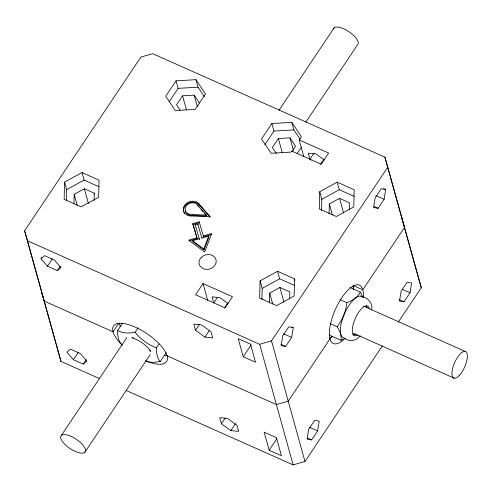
<?xml version="1.0" encoding="UTF-8"?>
<svg xmlns="http://www.w3.org/2000/svg" width="492" height="492" viewBox="0 0 492 492"><rect width="100%" height="100%" fill="white"/><g stroke="black" fill="none" stroke-linecap="round" stroke-linejoin="round"><path stroke-width="0.74" d="M64.575 182.132L64.138 199.291L81.162 206.874L98.615 197.304L99.052 180.146L82.029 172.557L64.575 182.132L66.66 189.666L66.377 200.859M73.935 203.633L74.175 194.34L84.353 188.756L94.286 193.178L94.692 194.641M94.107 200.33L94.286 193.178M260.102 280.846L259.665 298.004L276.688 305.587L294.142 296.018L294.579 278.859L277.556 271.27L260.102 280.846L262.193 288.38L261.91 299.573M269.45 303.06L269.702 293.054L279.887 287.469L289.813 291.891L289.634 299.044M319.732 191.751L319.302 208.909L336.319 216.492L353.779 206.923L354.209 189.764L337.192 182.175L319.732 191.751L321.823 199.285L321.54 210.478M329.08 213.965L329.332 203.959L339.517 198.374L349.449 202.796L349.265 209.949M371.595 310.028C373.299 302.771 367.456 297.402 360.753 296.11M329.062 334.997L340.931 340.286C342.038 335.427 339.585 330.79 337.174 326.749L330.193 323.638M293.238 327.629L288.761 326.854L282.734 335.851L281.184 345.63L285.661 346.411L291.688 337.407L293.238 327.629L291.867 327.02M317.611 430.887L319.16 421.109L314.683 420.334L308.662 429.338L307.113 439.116L311.59 439.891L317.611 430.887L309.394 427.222M385.666 189.531L381.195 188.75L375.168 197.753L373.619 207.532L378.096 208.307L384.123 199.303L385.666 189.531L383.612 188.614M410.045 292.789L411.595 283.011L407.118 282.236L401.091 291.233L399.541 301.012L404.018 301.793L410.045 292.789L402.511 289.431M349.88 287.457L360.353 292.125C357.598 297.426 352.284 300.594 346.885 302.672C345.888 311.418 342.561 319.782 337.174 326.749M199.309 238.798L192.55 240.742L192.803 241.646L204.051 249.899L203.805 248.989L208.669 236.117L201.861 238.067M204.051 249.899L208.922 237.021L208.669 236.117M99.532 378.606L60.946 361.411L24.6 230.828L140.884 57.084L152.729 53.689L384.91 157.169L421.263 287.758L398.176 322.254M40.996 258.7L44.495 255.637L54.428 260.059L60.854 267.55L57.355 270.618L47.423 266.19L40.996 258.7L41.826 257.457M47.423 266.19L52.41 258.737M176.056 80.817L165.724 96.248L175.3 110.534L195.207 109.39L205.539 93.96L195.957 79.673L176.056 80.817L178.147 88.357L169.057 101.936M57.355 270.618L60.264 266.27M199.352 102.883L194.162 95.147L182.55 95.817L176.53 104.821L180.121 110.177M73.351 359.67L66.918 352.186L70.424 349.117L80.35 353.545L86.783 361.036L83.277 364.098L73.351 359.67L78.339 352.217M83.277 364.098L86.186 359.75M118.56 323.496L113.025 331.768L44.225 301.104L41.328 291.135M122.403 345.322C118.258 341.589 117.526 335.784 117.613 330.501L122.736 322.85M61.402 435.346L126.807 337.623M278.995 110.251L334.142 27.859M271.873 123.523L261.541 138.953L271.117 153.24L291.024 152.096L291.719 151.062L321.202 164.199L328.656 153.061L299.173 139.925L301.356 136.665L291.774 122.379L271.873 123.523L273.964 131.063L264.874 144.642M117.613 330.501C122.932 333.551 129.267 333.41 135.109 332.278L138.098 327.807M291.953 151.585L295.569 146.185L289.979 137.852L278.367 138.523L272.347 147.52L276.338 153.473M84.772 452.369A14.52 5.59 33.8 0 0 70.996 436.318A14.52 5.59 33.8 0 0 63.493 442.886A14.52 5.59 33.8 0 0 84.772 452.369L150.177 354.646M305.784 122.164L357.506 44.883A14.52 5.59 33.8 0 0 348.594 31.5A14.52 5.59 33.8 0 0 333.416 29.133M166.204 352.616L160.226 361.546C156.751 357.881 156.468 352.573 156.413 347.795L158.977 343.969M203.012 283.595L195.558 294.733L225.041 307.869L232.495 296.731L203.012 283.595L207.618 300.218M297.119 153.652L301.264 147.465M195.496 330.23L193.805 324.136L201.56 324.923L211.007 331.805L212.698 337.899L204.943 337.112L195.496 330.23L199.242 324.64M217.507 297.353L213.762 302.949L212.07 296.854L219.826 297.642L228.085 303.656M311.104 160.134L309.923 159.279L314.08 153.067M204.943 337.112L209.512 330.28M224.45 307.961L227.784 302.986M320.612 164.291L323.939 159.322M243.226 356.762L238.208 338.668L250.496 344.142L255.508 362.235L243.226 356.762L251.258 344.763M24.6 230.828L27.497 240.791L259.678 344.277L271.522 340.876L387.813 167.139M221.425 423.717L219.733 417.622L227.488 418.409L236.929 425.285L238.62 431.379L230.865 430.592L221.425 423.717L225.164 418.126M230.865 430.592L235.44 423.76M329.991 338.822L288.25 401.189L276.406 404.584L167.077 355.857M269.149 450.248L264.136 432.154L276.418 437.628L281.436 455.721L269.149 450.248L276.762 438.876M126.186 390.488L293.134 464.897L304.972 461.496L382.358 345.882M360.224 335.79C356.091 341.11 349.351 342.124 343.933 337.819A22.571 8.512 -66 0 1 344.91 312.764A22.571 8.512 -66 0 1 362.696 297.211M66.66 189.666L84.12 180.097L99.095 186.775M321.823 199.285L339.283 189.715L354.258 196.394M262.193 288.38L279.647 278.81L294.628 285.489M340.931 340.286L345.236 338.324M189.488 240.84L197.163 238.638L192.815 223.639L199.211 221.806L203.565 236.806L211.935 234.401M193.067 224.543L199.463 222.71L199.211 221.806M195.459 225.613L195.207 224.703L197.759 223.971L201.905 238.269M192.815 223.639L196.917 237.734L188.541 240.139L204.697 251.99L211.689 233.497L203.313 235.902L203.565 236.806M160.226 361.546C155.324 362.333 149.999 362.979 145.318 360.894M178.147 88.357L198.048 87.207L204.297 96.524M273.964 131.063L293.865 129.913L300.114 139.23M206.499 215.109L190.49 214.463A6.888 5.799 -15.5 0 1 185.847 206.419A6.888 5.799 -15.5 0 1 196.48 203.928L206.499 215.109L206.751 216.013L190.742 215.373A6.888 5.799 -15.5 0 1 185.361 210.348M133.178 338.01L131.967 337.721C139.365 340.249 146.284 344.867 150.724 351.38L149.826 350.138M375.9 195.644L384.123 199.303M373.981 206.474L378.096 208.307M399.227 299.653L404.018 301.793M353.668 285.747L362.795 289.819L404.535 227.452L401.638 217.482M363.576 306.147L465.069 351.38M339.911 299.56L346.885 302.672M353.459 333.287L454.251 378.207M283.466 333.742L291.688 337.407M280.864 344.271L285.661 346.411M307.475 438.058L311.59 439.891M156.413 347.795C148.03 344.683 140.675 339.265 135.109 332.278M324.246 159.986L315.987 153.971L308.232 153.184L309.923 159.279M192.55 240.742L203.805 248.989M199.155 204.039L210.361 216.843L192.354 216A8.715 7.337 -15.5 0 1 184.242 205.834A8.715 7.337 -15.5 0 1 199.155 204.039L199.401 204.943L210.127 217.193M198.959 207.114L197.735 205.096M200.908 209.34L202.852 211.56M204.315 213.233L206.751 216.013M360.353 292.125L363.176 297.666M421.263 287.758L384.91 157.169M195.207 224.703L199.561 239.709M337.192 182.175L339.283 189.715M339.517 198.374L343.582 213.018M329.332 203.959L332.383 214.942M299.173 139.925L303.798 156.604M291.774 122.379L293.865 129.913M289.979 137.852L293.435 150.3M278.367 138.523L282.23 152.434M294.579 278.859L294.96 280.231M277.556 271.27L279.647 278.81M279.887 287.469L283.945 302.113M269.702 293.054L272.746 304.038M271.522 340.876L304.972 461.496M195.957 79.673L198.048 87.207M194.162 95.147L197.415 106.862M259.678 344.277L293.134 464.897M182.55 95.817L186.413 109.728M197.759 223.971L198.012 224.881M192.556 214.45L192.809 215.355M196.917 237.734L197.163 238.638M82.029 172.557L84.12 180.097M84.353 188.756L88.419 203.399M74.175 194.34L77.219 205.324M27.497 240.791L60.946 361.411M353.121 286.067A31.943 12.042 -66 0 1 353.576 289.745M332.346 336.553A31.943 12.042 -66 0 1 329.351 338.496M344.923 338.471A31.943 12.042 -66 0 1 329.419 331.503A31.943 12.042 -66 0 1 347.739 290.292A31.943 12.042 -66 0 1 363.379 296.959M121.407 344.351A31.943 12.294 33.8 0 1 124.07 323.625A31.943 12.294 33.8 0 1 165.066 351.325A31.943 12.294 33.8 0 1 146.05 360.999M167.132 355.329A31.943 12.294 33.8 0 1 164.279 355.353M120.688 326.854A31.943 12.294 33.8 0 1 119.175 323.484M184.549 213.583A8.715 7.337 -15.5 0 1 187.803 203.467A8.715 7.337 -15.5 0 1 199.401 204.943M353.194 285.692A34.852 13.136 -66 0 1 353.293 289.278M332.248 336.313A34.852 13.136 -66 0 1 330.649 337.727M357.721 335.052A16.224 6.113 -66 0 1 355.163 318.742A16.224 6.113 -66 0 1 369.264 308.349M366.233 305.637A16.224 6.113 -66 0 1 367.118 307.395M355.575 334.093A16.224 6.113 -66 0 1 352.746 334.824M201.167 257.593L200.226 258.669A8.715 7.337 -15.5 0 0 200.035 266.098L203.122 268.638A8.715 7.337 -15.5 0 0 216.216 261.461A8.715 7.337 -15.5 0 0 203.448 255.766L201.167 257.593M459.749 374.959A14.52 5.474 -66 0 0 466.318 352.087A14.52 5.474 -66 0 0 452.911 367.339A14.52 5.474 -66 0 0 459.749 374.959"/></g></svg>
